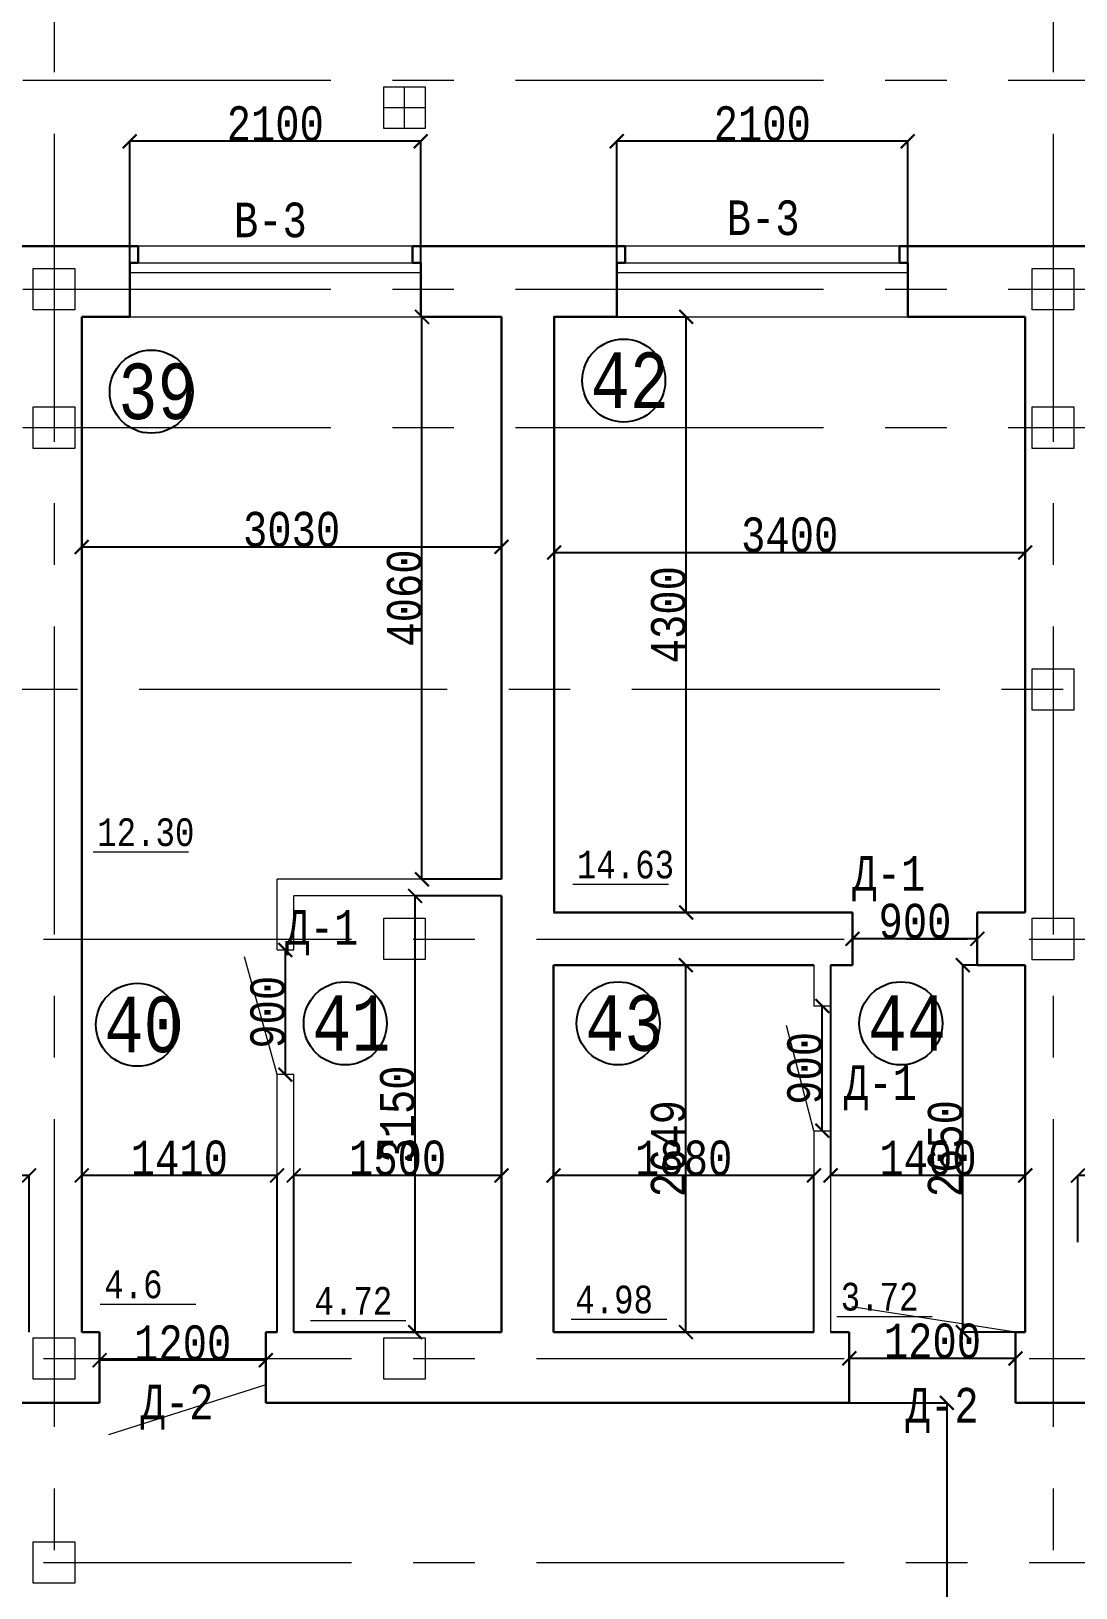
# Model space of a CAD drawing. Header units: millimetres. Extents: x -689206 to 4969298, y -1019800 to 703299.
# Drawn here: x 214433 to 221973, y -345045 to -333808 of the extents above; entities that cross this region are included whole.
import ezdxf

# ---------------------------------------------------------------- set-up
doc = ezdxf.new("R2010")
doc.units = ezdxf.units.MM
doc.linetypes.add('осеваяX2', pattern=[101.6, 63.5, -12.7, 12.7, -12.7])
for name, color, linetype, lineweight in [('несущие', 7, 'Continuous', 30), ('ОКНА', 250, 'Continuous', 20), ('РАЗМЕРЫ', 7, 'Continuous', 9), ('стены', 7, 'Continuous', 20)]:
    doc.layers.add(name, color=color, linetype=linetype, lineweight=lineweight)
doc.layers.add('четотам', color=7, linetype='Continuous')
doc.styles.add('Аннотативный', font='isocteur.ttf', dxfattribs={"width": 0.7, "height": 250})
doc.dimstyles.new('Аннотативный', dxfattribs={"dimscale": 0, "dimtxt": 250, "dimasz": 100, "dimexe": 1.25, "dimexo": 0.625, "dimtad": 1, "dimdec": 0, "dimtxsty": 'Аннотативный', "dimblk": 'ARCHTICK', "dimcen": 2.5, "dimadec": 0, "dimazin": 0, "dimtfac": 1, "dimtdec": 0, "dimtmove": 0, "dimatfit": 3, "dimfxl": 1, "dimarcsym": 0})

# ---------------------------------------------------------------- blocks, each defined once
blk = doc.blocks.new('_ArchTick')
at = {"color": 0, "linetype": 'ByBlock', "const_width": 0.15}
blk.add_lwpolyline([(-0.5, -0.5), (0.5, 0.5)], dxfattribs=at)
blk = doc.blocks.new('*D1910')
at = {"layer": 'Defpoints', "color": 0, "lineweight": 20, "transparency": 16777216}
for p in [(217254, -335870), (217828, -335870), (217828, -339930)]:
    blk.add_point(p, dxfattribs=at)
at = {"layer": 'стены', "color": 0, "lineweight": -2, "transparency": 16777216}
for p, q in [((217827, -335870), (217253, -335870)), ((217254, -339930), (217254, -335870)), ((217827, -339930), (217253, -339930))]:
    blk.add_line(p, q, dxfattribs=at)
at = {"layer": 'стены', "color": 0, "lineweight": -2, "transparency": 16777216, "xscale": 100, "yscale": 100, "zscale": 100}
for p, rotation in [((217254, -335870), 90), ((217254, -339930), 270)]:
    blk.add_blockref('_ArchTick', p, dxfattribs=dict(at, rotation=rotation))
at = {"layer": 'стены', "color": 0, "lineweight": 5, "transparency": 16777216, "insert": (217128, -337900), "char_height": 250, "attachment_point": 5, "rotation": 90, "style": 'Аннотативный'}
blk.add_mtext('4060', dxfattribs=at)
blk = doc.blocks.new('*D1911')
at = {"layer": 'Defpoints', "color": 0, "lineweight": 20, "transparency": 16777216}
for p in [(218208, -337571), (221608, -337571), (221608, -337571)]:
    blk.add_point(p, dxfattribs=at)
at = {"layer": 'стены', "color": 0, "lineweight": -2, "transparency": 16777216}
for p, q in [((218208, -337571), (218208, -337572)), ((218208, -337571), (221608, -337571)), ((221608, -337570), (221608, -337570))]:
    blk.add_line(p, q, dxfattribs=at)
at = {"layer": 'стены', "color": 0, "lineweight": -2, "transparency": 16777216, "xscale": 100, "yscale": 100, "zscale": 100, "rotation": 180}
blk.add_blockref('_ArchTick', (218208, -337571), dxfattribs=at)
at = {"layer": 'стены', "color": 0, "lineweight": -2, "transparency": 16777216, "xscale": 100, "yscale": 100, "zscale": 100}
blk.add_blockref('_ArchTick', (221608, -337571), dxfattribs=at)
at = {"layer": 'стены', "color": 0, "lineweight": 5, "transparency": 16777216, "insert": (219908, -337445), "char_height": 250, "attachment_point": 5, "style": 'Аннотативный'}
blk.add_mtext('3400', dxfattribs=at)
blk = doc.blocks.new('*D1912')
at = {"layer": 'Defpoints', "color": 0, "lineweight": 20, "transparency": 16777216}
for p in [(221988, -342069), (221988, -342550), (223388, -342550)]:
    blk.add_point(p, dxfattribs=at)
at = {"layer": 'стены', "color": 0, "lineweight": -2, "transparency": 16777216}
for p, q in [((221988, -342549), (221988, -342068)), ((223388, -342069), (221988, -342069)), ((223388, -342549), (223388, -342068))]:
    blk.add_line(p, q, dxfattribs=at)
at = {"layer": 'стены', "color": 0, "lineweight": -2, "transparency": 16777216, "xscale": 100, "yscale": 100, "zscale": 100, "rotation": 180}
blk.add_blockref('_ArchTick', (221988, -342069), dxfattribs=at)
at = {"layer": 'стены', "color": 0, "lineweight": -2, "transparency": 16777216, "xscale": 100, "yscale": 100, "zscale": 100}
blk.add_blockref('_ArchTick', (223388, -342069), dxfattribs=at)
at = {"layer": 'стены', "color": 0, "lineweight": 5, "transparency": 16777216, "insert": (222688, -341944), "char_height": 250, "attachment_point": 5, "style": 'Аннотативный'}
blk.add_mtext('1400', dxfattribs=at)
blk = doc.blocks.new('*D1945')
at = {"layer": 'Defpoints', "color": 0, "lineweight": 20, "transparency": 16777216}
for p in [(220362, -340360), (220362, -340360), (221262, -340360)]:
    blk.add_point(p, dxfattribs=at)
at = {"layer": 'стены', "color": 0, "lineweight": -2, "transparency": 16777216}
for p, q in [((220362, -340359), (220362, -340359)), ((221262, -340360), (220362, -340360)), ((221262, -340359), (221262, -340359))]:
    blk.add_line(p, q, dxfattribs=at)
at = {"layer": 'стены', "color": 0, "lineweight": -2, "transparency": 16777216, "xscale": 100, "yscale": 100, "zscale": 100, "rotation": 180}
blk.add_blockref('_ArchTick', (220362, -340360), dxfattribs=at)
at = {"layer": 'стены', "color": 0, "lineweight": -2, "transparency": 16777216, "xscale": 100, "yscale": 100, "zscale": 100}
blk.add_blockref('_ArchTick', (221262, -340360), dxfattribs=at)
at = {"layer": 'стены', "color": 0, "lineweight": 5, "transparency": 16777216, "insert": (220812, -340234), "char_height": 250, "attachment_point": 5, "style": 'Аннотативный'}
blk.add_mtext('900', dxfattribs=at)
blk = doc.blocks.new('*D1946')
at = {"layer": 'Defpoints', "color": 0, "lineweight": 20, "transparency": 16777216}
for p in [(220143, -340845), (220143, -340845), (220143, -341745)]:
    blk.add_point(p, dxfattribs=at)
at = {"layer": 'стены', "color": 0, "lineweight": -2, "transparency": 16777216}
for p, q in [((220143, -341745), (220143, -340845)), ((220144, -340845), (220144, -340845)), ((220144, -341745), (220144, -341745))]:
    blk.add_line(p, q, dxfattribs=at)
at = {"layer": 'стены', "color": 0, "lineweight": -2, "transparency": 16777216, "xscale": 100, "yscale": 100, "zscale": 100}
for p, rotation in [((220143, -340845), 90), ((220143, -341745), 270)]:
    blk.add_blockref('_ArchTick', p, dxfattribs=dict(at, rotation=rotation))
at = {"layer": 'стены', "color": 0, "lineweight": 5, "transparency": 16777216, "insert": (220017, -341295), "char_height": 250, "attachment_point": 5, "rotation": 90, "style": 'Аннотативный'}
blk.add_mtext('900', dxfattribs=at)
blk = doc.blocks.new('*D1947')
at = {"layer": 'Defpoints', "color": 0, "lineweight": 20, "transparency": 16777216}
for p in [(216268, -340440), (216268, -340440), (216268, -341340)]:
    blk.add_point(p, dxfattribs=at)
at = {"layer": 'стены', "color": 0, "lineweight": -2, "transparency": 16777216}
for p, q in [((216268, -341340), (216268, -340440)), ((216269, -340440), (216269, -340440)), ((216269, -341340), (216269, -341340))]:
    blk.add_line(p, q, dxfattribs=at)
at = {"layer": 'стены', "color": 0, "lineweight": -2, "transparency": 16777216, "xscale": 100, "yscale": 100, "zscale": 100}
for p, rotation in [((216268, -340440), 90), ((216268, -341340), 270)]:
    blk.add_blockref('_ArchTick', p, dxfattribs=dict(at, rotation=rotation))
at = {"layer": 'стены', "color": 0, "lineweight": 5, "transparency": 16777216, "insert": (216142, -340890), "char_height": 250, "attachment_point": 5, "rotation": 90, "style": 'Аннотативный'}
blk.add_mtext('900', dxfattribs=at)
blk = doc.blocks.new('*D2010')
at = {"layer": 'Defpoints', "color": 0, "linetype": 'ByBlock', "lineweight": 20, "transparency": 16777216}
for p in [(215145, -334603), (215145, -335870), (217245, -335870)]:
    blk.add_point(p, dxfattribs=at)
at = {"layer": 'РАЗМЕРЫ', "color": 0, "linetype": 'ByBlock', "lineweight": -2, "transparency": 16777216}
for p, q in [((215145, -335869), (215145, -334601)), ((217245, -334603), (215145, -334603)), ((217245, -335869), (217245, -334601))]:
    blk.add_line(p, q, dxfattribs=at)
at = {"layer": 'РАЗМЕРЫ', "color": 0, "linetype": 'ByBlock', "lineweight": -2, "transparency": 16777216, "xscale": 100, "yscale": 100, "zscale": 100, "rotation": 180}
blk.add_blockref('_ArchTick', (215145, -334603), dxfattribs=at)
at = {"layer": 'РАЗМЕРЫ', "color": 0, "linetype": 'ByBlock', "lineweight": -2, "transparency": 16777216, "xscale": 100, "yscale": 100, "zscale": 100}
blk.add_blockref('_ArchTick', (217245, -334603), dxfattribs=at)
at = {"layer": 'РАЗМЕРЫ', "color": 0, "linetype": 'ByBlock', "lineweight": 5, "transparency": 16777216, "insert": (216195, -334477), "char_height": 250, "attachment_point": 5, "style": 'Аннотативный'}
blk.add_mtext('2100', dxfattribs=at)
blk = doc.blocks.new('*D2011')
at = {"layer": 'Defpoints', "color": 0, "linetype": 'ByBlock', "lineweight": 20, "transparency": 16777216}
for p in [(218660, -334603), (218660, -335870), (220760, -335870)]:
    blk.add_point(p, dxfattribs=at)
at = {"layer": 'РАЗМЕРЫ', "color": 0, "linetype": 'ByBlock', "lineweight": -2, "transparency": 16777216}
for p, q in [((218660, -335869), (218660, -334601)), ((220760, -334603), (218660, -334603)), ((220760, -335869), (220760, -334601))]:
    blk.add_line(p, q, dxfattribs=at)
at = {"layer": 'РАЗМЕРЫ', "color": 0, "linetype": 'ByBlock', "lineweight": -2, "transparency": 16777216, "xscale": 100, "yscale": 100, "zscale": 100, "rotation": 180}
blk.add_blockref('_ArchTick', (218660, -334603), dxfattribs=at)
at = {"layer": 'РАЗМЕРЫ', "color": 0, "linetype": 'ByBlock', "lineweight": -2, "transparency": 16777216, "xscale": 100, "yscale": 100, "zscale": 100}
blk.add_blockref('_ArchTick', (220760, -334603), dxfattribs=at)
at = {"layer": 'РАЗМЕРЫ', "color": 0, "linetype": 'ByBlock', "lineweight": 5, "transparency": 16777216, "insert": (219710, -334477), "char_height": 250, "attachment_point": 5, "style": 'Аннотативный'}
blk.add_mtext('2100', dxfattribs=at)
blk = doc.blocks.new('*D2056')
at = {"layer": 'Defpoints', "color": 0, "linetype": 'ByBlock', "lineweight": 20, "transparency": 16777216}
for p in [(214798, -335870), (217828, -335870), (217828, -337531)]:
    blk.add_point(p, dxfattribs=at)
at = {"layer": 'РАЗМЕРЫ', "color": 0, "linetype": 'ByBlock', "lineweight": -2, "transparency": 16777216}
for p, q in [((214798, -335871), (214798, -337532)), ((217828, -335871), (217828, -337532)), ((214798, -337531), (217828, -337531))]:
    blk.add_line(p, q, dxfattribs=at)
at = {"layer": 'РАЗМЕРЫ', "color": 0, "linetype": 'ByBlock', "lineweight": -2, "transparency": 16777216, "xscale": 100, "yscale": 100, "zscale": 100, "rotation": 180}
blk.add_blockref('_ArchTick', (214798, -337531), dxfattribs=at)
at = {"layer": 'РАЗМЕРЫ', "color": 0, "linetype": 'ByBlock', "lineweight": -2, "transparency": 16777216, "xscale": 100, "yscale": 100, "zscale": 100}
blk.add_blockref('_ArchTick', (217828, -337531), dxfattribs=at)
at = {"layer": 'РАЗМЕРЫ', "color": 0, "linetype": 'ByBlock', "lineweight": 5, "transparency": 16777216, "insert": (216313, -337405), "char_height": 250, "attachment_point": 5, "style": 'Аннотативный'}
blk.add_mtext('3030', dxfattribs=at)
blk = doc.blocks.new('*D2070')
at = {"layer": 'Defpoints', "color": 0, "linetype": 'ByBlock', "lineweight": 20, "transparency": 16777216}
for p in [(217204, -340050), (217828, -340050), (217828, -343199)]:
    blk.add_point(p, dxfattribs=at)
at = {"layer": 'РАЗМЕРЫ', "color": 0, "linetype": 'ByBlock', "lineweight": -2, "transparency": 16777216}
for p, q in [((217827, -340050), (217203, -340050)), ((217204, -343199), (217204, -340050)), ((217827, -343199), (217203, -343199))]:
    blk.add_line(p, q, dxfattribs=at)
at = {"layer": 'РАЗМЕРЫ', "color": 0, "linetype": 'ByBlock', "lineweight": -2, "transparency": 16777216, "xscale": 100, "yscale": 100, "zscale": 100}
for p, rotation in [((217204, -340050), 90), ((217204, -343199), 270)]:
    blk.add_blockref('_ArchTick', p, dxfattribs=dict(at, rotation=rotation))
at = {"layer": 'РАЗМЕРЫ', "color": 0, "linetype": 'ByBlock', "lineweight": 5, "transparency": 16777216, "insert": (217078, -341625), "char_height": 250, "attachment_point": 5, "rotation": 90, "style": 'Аннотативный'}
blk.add_mtext('3150', dxfattribs=at)
blk = doc.blocks.new('*D2059')
at = {"layer": 'Defpoints', "color": 0, "linetype": 'ByBlock', "lineweight": 30, "transparency": 16777216}
for p in [(214927, -343402), (214927, -343454), (216127, -343454)]:
    blk.add_point(p, dxfattribs=at)
at = {"layer": 'РАЗМЕРЫ', "color": 0, "linetype": 'ByBlock', "lineweight": -2, "transparency": 16777216}
for p, q in [((214927, -343454), (214927, -343401)), ((216127, -343402), (214927, -343402)), ((216127, -343454), (216127, -343401))]:
    blk.add_line(p, q, dxfattribs=at)
at = {"layer": 'РАЗМЕРЫ', "color": 0, "linetype": 'ByBlock', "lineweight": -2, "transparency": 16777216, "xscale": 100, "yscale": 100, "zscale": 100, "rotation": 180}
blk.add_blockref('_ArchTick', (214927, -343402), dxfattribs=at)
at = {"layer": 'РАЗМЕРЫ', "color": 0, "linetype": 'ByBlock', "lineweight": -2, "transparency": 16777216, "xscale": 100, "yscale": 100, "zscale": 100}
blk.add_blockref('_ArchTick', (216127, -343402), dxfattribs=at)
at = {"layer": 'РАЗМЕРЫ', "color": 0, "linetype": 'ByBlock', "lineweight": 5, "transparency": 16777216, "insert": (215527, -343277), "char_height": 250, "attachment_point": 5, "style": 'Аннотативный'}
blk.add_mtext('1200', dxfattribs=at)
blk = doc.blocks.new('*D2060')
at = {"layer": 'Defpoints', "color": 0, "linetype": 'ByBlock', "lineweight": 20, "transparency": 16777216}
for p in [(218203, -340550), (219159, -340550), (218203, -343199)]:
    blk.add_point(p, dxfattribs=at)
at = {"layer": 'РАЗМЕРЫ', "color": 0, "linetype": 'ByBlock', "lineweight": -2, "transparency": 16777216}
for p, q in [((218204, -340550), (219160, -340550)), ((219159, -343199), (219159, -340550)), ((218204, -343199), (219160, -343199))]:
    blk.add_line(p, q, dxfattribs=at)
at = {"layer": 'РАЗМЕРЫ', "color": 0, "linetype": 'ByBlock', "lineweight": -2, "transparency": 16777216, "xscale": 100, "yscale": 100, "zscale": 100}
for p, rotation in [((219159, -340550), 90), ((219159, -343199), 270)]:
    blk.add_blockref('_ArchTick', p, dxfattribs=dict(at, rotation=rotation))
at = {"layer": 'РАЗМЕРЫ', "color": 0, "linetype": 'ByBlock', "lineweight": 5, "transparency": 16777216, "insert": (219033, -341875), "char_height": 250, "attachment_point": 5, "rotation": 90, "style": 'Аннотативный'}
blk.add_mtext('2649', dxfattribs=at)
blk = doc.blocks.new('*D2061')
at = {"layer": 'Defpoints', "color": 0, "linetype": 'ByBlock', "lineweight": 20, "transparency": 16777216}
for p in [(218203, -335870), (219160, -335870), (218203, -340170)]:
    blk.add_point(p, dxfattribs=at)
at = {"layer": 'РАЗМЕРЫ', "color": 0, "linetype": 'ByBlock', "lineweight": -2, "transparency": 16777216}
for p, q in [((218204, -335870), (219161, -335870)), ((219160, -340170), (219160, -335870)), ((218204, -340170), (219161, -340170))]:
    blk.add_line(p, q, dxfattribs=at)
at = {"layer": 'РАЗМЕРЫ', "color": 0, "linetype": 'ByBlock', "lineweight": -2, "transparency": 16777216, "xscale": 100, "yscale": 100, "zscale": 100}
for p, rotation in [((219160, -335870), 90), ((219160, -340170), 270)]:
    blk.add_blockref('_ArchTick', p, dxfattribs=dict(at, rotation=rotation))
at = {"layer": 'РАЗМЕРЫ', "color": 0, "linetype": 'ByBlock', "lineweight": 5, "transparency": 16777216, "insert": (219034, -338020), "char_height": 250, "attachment_point": 5, "rotation": 90, "style": 'Аннотативный'}
blk.add_mtext('4300', dxfattribs=at)
blk = doc.blocks.new('*D2062')
at = {"layer": 'Defpoints', "color": 0, "linetype": 'ByBlock', "lineweight": 20, "transparency": 16777216}
for p in [(220203, -340550), (221608, -340550), (220203, -342068)]:
    blk.add_point(p, dxfattribs=at)
at = {"layer": 'РАЗМЕРЫ', "color": 0, "linetype": 'ByBlock', "lineweight": -2, "transparency": 16777216}
for p, q in [((220203, -340551), (220203, -342069)), ((221608, -340551), (221608, -342069)), ((221608, -342068), (220203, -342068))]:
    blk.add_line(p, q, dxfattribs=at)
at = {"layer": 'РАЗМЕРЫ', "color": 0, "linetype": 'ByBlock', "lineweight": -2, "transparency": 16777216, "xscale": 100, "yscale": 100, "zscale": 100, "rotation": 180}
blk.add_blockref('_ArchTick', (220203, -342068), dxfattribs=at)
at = {"layer": 'РАЗМЕРЫ', "color": 0, "linetype": 'ByBlock', "lineweight": -2, "transparency": 16777216, "xscale": 100, "yscale": 100, "zscale": 100}
blk.add_blockref('_ArchTick', (221608, -342068), dxfattribs=at)
at = {"layer": 'РАЗМЕРЫ', "color": 0, "linetype": 'ByBlock', "lineweight": 5, "transparency": 16777216, "insert": (220906, -341943), "char_height": 250, "attachment_point": 5, "style": 'Аннотативный'}
blk.add_mtext('1400', dxfattribs=at)
blk = doc.blocks.new('*D2063')
at = {"layer": 'Defpoints', "color": 0, "linetype": 'ByBlock', "lineweight": 20, "transparency": 16777216}
for p in [(221158, -340550), (221608, -340550), (221608, -343199)]:
    blk.add_point(p, dxfattribs=at)
at = {"layer": 'РАЗМЕРЫ', "color": 0, "linetype": 'ByBlock', "lineweight": -2, "transparency": 16777216}
for p, q in [((221607, -340550), (221157, -340550)), ((221158, -343199), (221158, -340550)), ((221607, -343199), (221157, -343199))]:
    blk.add_line(p, q, dxfattribs=at)
at = {"layer": 'РАЗМЕРЫ', "color": 0, "linetype": 'ByBlock', "lineweight": -2, "transparency": 16777216, "xscale": 100, "yscale": 100, "zscale": 100}
for p, rotation in [((221158, -340550), 90), ((221158, -343199), 270)]:
    blk.add_blockref('_ArchTick', p, dxfattribs=dict(at, rotation=rotation))
at = {"layer": 'РАЗМЕРЫ', "color": 0, "linetype": 'ByBlock', "lineweight": 5, "transparency": 16777216, "insert": (221032, -341875), "char_height": 250, "attachment_point": 5, "rotation": 90, "style": 'Аннотативный'}
blk.add_mtext('2650', dxfattribs=at)
blk = doc.blocks.new('*D2064')
at = {"layer": 'Defpoints', "color": 0, "linetype": 'ByBlock', "lineweight": 30, "transparency": 16777216}
for p in [(220338, -343389), (220338, -343389), (221538, -343454)]:
    blk.add_point(p, dxfattribs=at)
at = {"layer": 'РАЗМЕРЫ', "color": 0, "linetype": 'ByBlock', "lineweight": -2, "transparency": 16777216}
for p, q in [((220338, -343389), (220338, -343388)), ((221538, -343389), (220338, -343389)), ((221538, -343454), (221538, -343388))]:
    blk.add_line(p, q, dxfattribs=at)
at = {"layer": 'РАЗМЕРЫ', "color": 0, "linetype": 'ByBlock', "lineweight": -2, "transparency": 16777216, "xscale": 100, "yscale": 100, "zscale": 100, "rotation": 180}
blk.add_blockref('_ArchTick', (220338, -343389), dxfattribs=at)
at = {"layer": 'РАЗМЕРЫ', "color": 0, "linetype": 'ByBlock', "lineweight": -2, "transparency": 16777216, "xscale": 100, "yscale": 100, "zscale": 100}
blk.add_blockref('_ArchTick', (221538, -343389), dxfattribs=at)
at = {"layer": 'РАЗМЕРЫ', "color": 0, "linetype": 'ByBlock', "lineweight": 5, "transparency": 16777216, "insert": (220938, -343264), "char_height": 250, "attachment_point": 5, "style": 'Аннотативный'}
blk.add_mtext('1200', dxfattribs=at)
blk = doc.blocks.new('*D2079')
at = {"layer": 'Defpoints', "color": 0, "linetype": 'ByBlock', "lineweight": 20, "transparency": 16777216}
for p in [(218203, -342068), (218203, -343199), (220083, -343199)]:
    blk.add_point(p, dxfattribs=at)
at = {"layer": 'РАЗМЕРЫ', "color": 0, "linetype": 'ByBlock', "lineweight": -2, "transparency": 16777216}
for p, q in [((218203, -343199), (218203, -342067)), ((220083, -342068), (218203, -342068)), ((220083, -343199), (220083, -342067))]:
    blk.add_line(p, q, dxfattribs=at)
at = {"layer": 'РАЗМЕРЫ', "color": 0, "linetype": 'ByBlock', "lineweight": -2, "transparency": 16777216, "xscale": 100, "yscale": 100, "zscale": 100, "rotation": 180}
blk.add_blockref('_ArchTick', (218203, -342068), dxfattribs=at)
at = {"layer": 'РАЗМЕРЫ', "color": 0, "linetype": 'ByBlock', "lineweight": -2, "transparency": 16777216, "xscale": 100, "yscale": 100, "zscale": 100}
blk.add_blockref('_ArchTick', (220083, -342068), dxfattribs=at)
at = {"layer": 'РАЗМЕРЫ', "color": 0, "linetype": 'ByBlock', "lineweight": 5, "transparency": 16777216, "insert": (219143, -341943), "char_height": 250, "attachment_point": 5, "style": 'Аннотативный'}
blk.add_mtext('1880', dxfattribs=at)
blk = doc.blocks.new('*D2050')
at = {"layer": 'Defpoints', "color": 0, "linetype": 'ByBlock', "lineweight": 20, "transparency": 16777216}
for p in [(216328, -342068), (216328, -343199), (217828, -343199)]:
    blk.add_point(p, dxfattribs=at)
at = {"layer": 'РАЗМЕРЫ', "color": 0, "linetype": 'ByBlock', "lineweight": -2, "transparency": 16777216}
for p, q in [((216328, -343199), (216328, -342067)), ((217828, -342068), (216328, -342068)), ((217828, -343199), (217828, -342067))]:
    blk.add_line(p, q, dxfattribs=at)
at = {"layer": 'РАЗМЕРЫ', "color": 0, "linetype": 'ByBlock', "lineweight": -2, "transparency": 16777216, "xscale": 100, "yscale": 100, "zscale": 100, "rotation": 180}
blk.add_blockref('_ArchTick', (216328, -342068), dxfattribs=at)
at = {"layer": 'РАЗМЕРЫ', "color": 0, "linetype": 'ByBlock', "lineweight": -2, "transparency": 16777216, "xscale": 100, "yscale": 100, "zscale": 100}
blk.add_blockref('_ArchTick', (217828, -342068), dxfattribs=at)
at = {"layer": 'РАЗМЕРЫ', "color": 0, "linetype": 'ByBlock', "lineweight": 5, "transparency": 16777216, "insert": (217078, -341943), "char_height": 250, "attachment_point": 5, "style": 'Аннотативный'}
blk.add_mtext('1500', dxfattribs=at)
blk = doc.blocks.new('*D2051')
at = {"layer": 'Defpoints', "color": 0, "linetype": 'ByBlock', "lineweight": 20, "transparency": 16777216}
for p in [(214798, -342068), (214798, -343199), (216208, -343199)]:
    blk.add_point(p, dxfattribs=at)
at = {"layer": 'РАЗМЕРЫ', "color": 0, "linetype": 'ByBlock', "lineweight": -2, "transparency": 16777216}
for p, q in [((214798, -343199), (214798, -342067)), ((216208, -342068), (214798, -342068)), ((216208, -343199), (216208, -342067))]:
    blk.add_line(p, q, dxfattribs=at)
at = {"layer": 'РАЗМЕРЫ', "color": 0, "linetype": 'ByBlock', "lineweight": -2, "transparency": 16777216, "xscale": 100, "yscale": 100, "zscale": 100, "rotation": 180}
blk.add_blockref('_ArchTick', (214798, -342068), dxfattribs=at)
at = {"layer": 'РАЗМЕРЫ', "color": 0, "linetype": 'ByBlock', "lineweight": -2, "transparency": 16777216, "xscale": 100, "yscale": 100, "zscale": 100}
blk.add_blockref('_ArchTick', (216208, -342068), dxfattribs=at)
at = {"layer": 'РАЗМЕРЫ', "color": 0, "linetype": 'ByBlock', "lineweight": 5, "transparency": 16777216, "insert": (215503, -341943), "char_height": 250, "attachment_point": 5, "style": 'Аннотативный'}
blk.add_mtext('1410', dxfattribs=at)
blk = doc.blocks.new('*D2052')
at = {"layer": 'Defpoints', "color": 0, "linetype": 'ByBlock', "lineweight": 20, "transparency": 16777216}
for p in [(213018, -342068), (213018, -343199), (214418, -343199)]:
    blk.add_point(p, dxfattribs=at)
at = {"layer": 'РАЗМЕРЫ', "color": 0, "linetype": 'ByBlock', "lineweight": -2, "transparency": 16777216}
for p, q in [((213018, -343199), (213018, -342067)), ((214418, -342068), (213018, -342068)), ((214418, -343199), (214418, -342067))]:
    blk.add_line(p, q, dxfattribs=at)
at = {"layer": 'РАЗМЕРЫ', "color": 0, "linetype": 'ByBlock', "lineweight": -2, "transparency": 16777216, "xscale": 100, "yscale": 100, "zscale": 100, "rotation": 180}
blk.add_blockref('_ArchTick', (213018, -342068), dxfattribs=at)
at = {"layer": 'РАЗМЕРЫ', "color": 0, "linetype": 'ByBlock', "lineweight": -2, "transparency": 16777216, "xscale": 100, "yscale": 100, "zscale": 100}
blk.add_blockref('_ArchTick', (214418, -342068), dxfattribs=at)
at = {"layer": 'РАЗМЕРЫ', "color": 0, "linetype": 'ByBlock', "lineweight": 5, "transparency": 16777216, "insert": (213718, -341943), "char_height": 250, "attachment_point": 5, "style": 'Аннотативный'}
blk.add_mtext('1400', dxfattribs=at)
blk = doc.blocks.new('*D2093')
at = {"layer": 'Defpoints', "color": 0, "linetype": 'ByBlock', "lineweight": 30, "transparency": 16777216}
for p in [(220338, -343709), (220338, -350839), (221042, -350839)]:
    blk.add_point(p, dxfattribs=at)
at = {"layer": 'РАЗМЕРЫ', "color": 0, "linetype": 'ByBlock', "lineweight": -2, "transparency": 16777216}
for p, q in [((220338, -343709), (221043, -343709)), ((221042, -343709), (221042, -350839)), ((220338, -350839), (221043, -350839))]:
    blk.add_line(p, q, dxfattribs=at)
at = {"layer": 'РАЗМЕРЫ', "color": 0, "linetype": 'ByBlock', "lineweight": -2, "transparency": 16777216, "xscale": 100, "yscale": 100, "zscale": 100}
for p, rotation in [((221042, -343709), 90), ((221042, -350839), 270)]:
    blk.add_blockref('_ArchTick', p, dxfattribs=dict(at, rotation=rotation))
at = {"layer": 'РАЗМЕРЫ', "color": 0, "linetype": 'ByBlock', "lineweight": 20, "transparency": 16777216, "insert": (220916, -347274), "char_height": 250, "attachment_point": 5, "rotation": 90, "style": 'Аннотативный'}
blk.add_mtext('7690', dxfattribs=at)

msp = doc.modelspace()

# ---------------------------------------------------------------- linework, layer by layer
at = {"layer": 'несущие', "color": 0}
for p, q in [((221608.1, -342550), (221608.1, -343199.5)), ((214798.1, -343199.5), (214926.5, -343199.5)), ((214926.5, -343199.5), (214926.5, -343709.5)), ((216126.5, -343199.5), (216208.1, -343199.5)), ((216328.1, -343199.5), (217828.1, -343199.5)), ((218203.1, -343199.5), (220083.1, -343199.5)), ((220203.1, -343199.5), (220337.9, -343199.5)), ((220337.9, -343199.5), (220337.9, -343709.5)), ((221537.9, -343199.5), (221608.1, -343199.5)), ((221537.9, -343199.5), (221537.9, -343709.5))]:
    msp.add_line(p, q, dxfattribs=at)
at = {"layer": 'ОКНА', "lineweight": 5}
for p, q in [((215204.6, -335480), (217184.6, -335480)), ((218719.9, -335480), (220699.9, -335480)), ((215144.6, -335550), (217244.6, -335550)), ((218659.9, -335550), (220759.9, -335550))]:
    msp.add_line(p, q, dxfattribs=at)
at = {"layer": 'РАЗМЕРЫ', "linetype": 'осеваяX2', "lineweight": 5, "ltscale": 35}
for p, q in [((214598.1, -330993.1), (214598.1, -380834.4)), ((221808.1, -330993.1), (221808.1, -380834.4)), ((185925.3, -334160.6), (253128, -334161.7)), ((252995.3, -338560), (185925.3, -338560))]:
    msp.add_line(p, q, dxfattribs=at)
at = {"layer": 'РАЗМЕРЫ', "lineweight": 30}
for p, q in [((215204.6, -335480), (215204.6, -335360)), ((215204.6, -335360), (215204.6, -335480)), ((217184.6, -335480), (217184.6, -335360)), ((218719.9, -335480), (218719.9, -335360)), ((218719.9, -335360), (218719.9, -335480)), ((220699.9, -335480), (220699.9, -335360)), ((215144.6, -335480), (215204.6, -335480)), ((217244.6, -335480), (217184.6, -335480)), ((218659.9, -335480), (218719.9, -335480)), ((220759.9, -335480), (220699.9, -335480))]:
    msp.add_line(p, q, dxfattribs=at)
at = {"layer": 'РАЗМЕРЫ', "lineweight": 5}
for p, q in [((217184.6, -335360), (215204.6, -335360)), ((220699.9, -335360), (218719.9, -335360)), ((215144.6, -335870), (217253.9, -335870)), ((218659.9, -335870), (220759.9, -335870))]:
    msp.add_line(p, q, dxfattribs=at)
at = {"layer": 'РАЗМЕРЫ'}
for p, q in [((214880.6, -339732.8), (215569.9, -339732.8)), ((218342.6, -339966.5), (219031.9, -339966.5)), ((214931.3, -342996.9), (215620.6, -342996.9)), ((216448.6, -343116), (217137.9, -343116)), ((218330.7, -343106.2), (219019.9, -343106.2)), ((220246.8, -343086), (220936.1, -343086))]:
    msp.add_line(p, q, dxfattribs=at)
at = {"layer": 'РАЗМЕРЫ', "linetype": 'ByBlock', "lineweight": 9}
msp.add_line((221537.9, -343199.5), (220355.8, -343017.4), dxfattribs=at)
at = {"layer": 'стены'}
for p, q in [((217128, -334510), (217128, -334210)), ((216978, -334360), (217278, -334360)), ((216208.1, -340439.8), (216208.1, -339930)), ((217828.1, -339930), (216208.1, -339930)), ((216208.1, -340439.8), (216208.1, -340052.7)), ((216328.1, -340439.8), (216328.1, -340050)), ((217828.1, -340050), (216328.1, -340050)), ((217828.1, -340362), (217828.1, -340370)), ((216208.1, -340439.8), (216328.1, -340439.8)), ((218203.1, -340550), (220083.1, -340550)), ((220083.1, -340550), (220083.1, -340845.3)), ((220203.1, -340550), (220203.1, -340845.3)), ((220203.1, -340845.3), (220083.1, -340845.3)), ((216208.1, -343199.5), (216208.1, -341339.8)), ((216328.1, -341339.8), (216208.1, -341339.8)), ((216328.1, -343199.5), (216328.1, -341339.8)), ((220083.1, -341745.3), (220083.1, -343199.5)), ((220083.1, -341745.3), (220203.1, -341745.3)), ((220203.1, -341745.3), (220203.1, -343199.5))]:
    msp.add_line(p, q, dxfattribs=at)
at = {"layer": 'стены', "lineweight": 30}
for p, q in [((214288.1, -335360), (215204.6, -335360)), ((217184.6, -335360), (218719.9, -335360)), ((220699.9, -335360), (221758.1, -335360)), ((221758.1, -335360), (222118.1, -335360)), ((215144.6, -335870), (215144.6, -335480)), ((217244.6, -335480), (217244.6, -335870)), ((218659.9, -335870), (218659.9, -335480)), ((220759.9, -335480), (220759.9, -335870)), ((214798.1, -335870), (214798.1, -343199.5)), ((214798.1, -335870), (215144.6, -335870)), ((217244.6, -335870), (217828.1, -335870)), ((217828.1, -335870), (217828.1, -339930)), ((218208.1, -335870), (218659.9, -335870)), ((218208.1, -335870), (218208.1, -340170)), ((220759.9, -335870), (221608.1, -335870)), ((221608.1, -340170), (221608.1, -335870)), ((217828.1, -340050), (217828.1, -342550)), ((217828.1, -343199.5), (217828.1, -340050)), ((218203.1, -340170), (220361.7, -340170)), ((220361.7, -340170), (220361.7, -340550)), ((221261.7, -340170), (221608.1, -340170)), ((221261.7, -340550), (221261.7, -340170)), ((218203.1, -340550), (218203.1, -343199.5)), ((218203.1, -340550), (220083.1, -340550)), ((220203.1, -340550), (220361.7, -340550)), ((221261.7, -340550), (221608.1, -340550)), ((221608.1, -342550), (221608.1, -340550)), ((216126.5, -343709.5), (216126.5, -343199.5)), ((214296.8, -343709.5), (214926.5, -343709.5)), ((216126.5, -343709.5), (220337.9, -343709.5)), ((221537.9, -343709.5), (222056, -343709.5))]:
    msp.add_line(p, q, dxfattribs=at)
at = {"layer": 'стены', "linetype": 'осеваяX2', "lineweight": 5, "ltscale": 35}
for p, q in [((185925.3, -335670), (253128, -335670)), ((185925.3, -336670), (253128, -336670)), ((186075.3, -340362), (253128, -340362)), ((186075.3, -343389.5), (253128, -343389.5)), ((186075.3, -344862), (253128, -344862))]:
    msp.add_line(p, q, dxfattribs=at)
at = {"layer": 'стены', "lineweight": 9}
for p, q in [((216208.1, -341339.8), (215971.9, -340489.9)), ((220083.1, -341745.3), (219883.6, -340986.7)), ((216126.5, -343579.5), (214991.1, -343939.6))]:
    msp.add_line(p, q, dxfattribs=at)
at = {"layer": 'стены'}
for points in [[(216978, -334210), (217278, -334210), (217278, -334510), (216978, -334510)], [(214448.1, -335520), (214748.1, -335520), (214748.1, -335820), (214448.1, -335820)], [(221658.1, -335520), (221958.1, -335520), (221958.1, -335820), (221658.1, -335820)], [(214448.1, -336520), (214748.1, -336520), (214748.1, -336820), (214448.1, -336820)], [(221658.1, -336520), (221958.1, -336520), (221958.1, -336820), (221658.1, -336820)], [(221658.1, -338410), (221958.1, -338410), (221958.1, -338710), (221658.1, -338710)], [(216978, -340210), (217278, -340210), (217278, -340510), (216978, -340510)], [(221658.1, -340212), (221958.1, -340212), (221958.1, -340512), (221658.1, -340512)], [(214448.1, -343239.5), (214748.1, -343239.5), (214748.1, -343539.5), (214448.1, -343539.5)], [(216978, -343239.5), (217278, -343239.5), (217278, -343539.5), (216978, -343539.5)], [(214448.1, -344712), (214748.1, -344712), (214748.1, -345012), (214448.1, -345012)]]:
    msp.add_lwpolyline(points, close=True, dxfattribs=at)
at = {"layer": 'четотам'}
for centre in [(218710, -336330.1), (215300, -336410.1), (215200, -340980.1), (216700, -340970.1), (218670, -340970.1), (220710, -340970.1)]:
    msp.add_circle(centre, 300, dxfattribs=at)

# ---------------------------------------------------------------- texts
at = {"layer": 'РАЗМЕРЫ', "lineweight": 20, "ltscale": 150, "attachment_point": 1, "style": 'Аннотативный'}
for s, insert, char_height, width in [('В-3', (215896.6, -335045.4), 250, 922.913), ('В-3', (219453.1, -335029.8), 250, 922.913), ('39', (215062.8, -336207), 401.1, 1460), ('42', (218472.8, -336127), 401.1, 1460), ('Д-1', (220360, -339762.5), 250, 922.913), ('Д-1', (216268.1, -340152.3), 250, 922.913), ('40', (214962.8, -340777), 401.1, 1460), ('41', (216462.8, -340767), 401.1, 1460), ('43', (218432.8, -340767), 401.1, 1460), ('44', (220472.8, -340767), 401.1, 1460), ('Д-1', (220300, -341272.5), 250, 922.913), ('Д-2', (215223.6, -343578.3), 250, 922.913), ('Д-2', (220745.2, -343601.8), 250, 922.913)]:
    msp.add_mtext(s, dxfattribs=dict(at, insert=insert, char_height=char_height, width=width))
at = {"layer": 'РАЗМЕРЫ', "char_height": 200, "width": 656.117, "attachment_point": 1, "style": 'Аннотативный'}
for s, insert in [('12.30', (214909.9, -339490)), ('14.63', (218371.9, -339723.7)), ('4.6', (214960.6, -342754.1)), ('3.72', (220276.1, -342843.2)), ('4.72', (216477.9, -342873.2)), ('4.98', (218359.9, -342863.4))]:
    msp.add_mtext(s, dxfattribs=dict(at, insert=insert))

# ---------------------------------------------------------------- dimensions: what is measured, and where the dimension line sits
at = {"layer": 'РАЗМЕРЫ', "linetype": 'ByBlock', "lineweight": 5}
for base, p1, p2, picture, middle in [((215144.6, -334602.7), (217244.6, -335870), (215144.6, -335870), '*D2010', (216194.6, -334477)), ((218659.9, -334602.7), (220759.9, -335870), (218659.9, -335870), '*D2011', (219709.9, -334477)), ((217828.1, -337530.9), (214798.1, -335870), (217828.1, -335870), '*D2056', (216313.1, -337405.3)), ((213018.1, -342068.2), (214418.1, -343199.5), (213018.1, -343199.5), '*D2052', (213718.1, -341942.5)), ((214798.1, -342068.2), (216208.1, -343199.5), (214798.1, -343199.5), '*D2051', (215503.1, -341942.5)), ((216328.1, -342068.2), (217828.1, -343199.5), (216328.1, -343199.5), '*D2050', (217078.1, -341942.5)), ((218203.1, -342068.2), (220083.1, -343199.5), (218203.1, -343199.5), '*D2079', (219143.1, -341942.5)), ((214926.5, -343402.2), (216126.5, -343454.5), (214926.5, -343454.5), '*D2059', (215526.5, -343276.5)), ((220337.9, -343389.5), (221537.9, -343454.5), (220337.9, -343389.5), '*D2064', (220937.9, -343263.8))]:
    dim = msp.add_linear_dim(base=base, p1=p1, p2=p2, dimstyle='Аннотативный', dxfattribs=at)
    dim.commit()
    dim.dimension.update_dxf_attribs({"geometry": picture, "text_midpoint": middle})
for base, p1, p2, picture, middle in [((219159.9, -335870), (218203.1, -340170), (218203.1, -335870), '*D2061', (219034.2, -338020)), ((219158.6055, -340550), (218203.0758, -343199.4577), (218203.0758, -340550), '*D2060', (219032.9805, -341874.7288))]:
    dim = msp.add_linear_dim(base=base, p1=p1, p2=p2, angle=90, dimstyle='Аннотативный', dxfattribs=at)
    dim.commit()
    dim.dimension.update_dxf_attribs({"geometry": picture, "text_midpoint": middle})
for base, p1, p2, text, picture, middle in [((217203.9, -340050), (217828.1, -343199.5), (217828.1, -340050), '3150', '*D2070', (217078.3, -341624.7)), ((221158.1, -340550), (221608.1, -343199.5), (221608.1, -340550), '2650', '*D2063', (221032.4, -341874.7))]:
    dim = msp.add_linear_dim(base=base, p1=p1, p2=p2, angle=90, text=text, dimstyle='Аннотативный', dxfattribs=at)
    dim.commit()
    dim.dimension.update_dxf_attribs({"geometry": picture, "text_midpoint": middle})
dim = msp.add_linear_dim(base=(220203.1, -342068.2), p1=(221608.1, -340550), p2=(220203.1, -340550), text='1400', dimstyle='Аннотативный', dxfattribs=at)
dim.commit()
dim.dimension.update_dxf_attribs({"geometry": '*D2062', "text_midpoint": (220905.6, -341942.5)})
at = {"layer": 'РАЗМЕРЫ', "linetype": 'ByBlock', "lineweight": 20}
dim = msp.add_linear_dim(base=(221042.1, -350838.5), p1=(220337.9, -343709.5), p2=(220337.9, -350838.5), angle=90, text='7690', dimstyle='Аннотативный', dxfattribs=at)
dim.commit()
dim.dimension.update_dxf_attribs({"geometry": '*D2093', "text_midpoint": (220916.4, -347274)})
at = {"layer": 'стены', "lineweight": 5}
for p1, p2, distance, picture, middle in [((217828.1, -339930), (217828.1, -335870), 574.1, '*D1910', (217128.3, -337900)), ((218208.1, -337570.8), (221608.1, -337570.8), 0, '*D1911', (219908.1, -337445.1)), ((221261.7, -340360), (220361.7, -340360), 0, '*D1945', (220811.7, -340234.4)), ((216268.1, -341339.8), (216268.1, -340439.8), 0, '*D1947', (216142.5, -340889.8)), ((220143.1, -341745.3), (220143.1, -340845.3), 0, '*D1946', (220017.5, -341295.3)), ((223388.1, -342550), (221988.1, -342550), -480.6, '*D1912', (222688.1, -341943.8))]:
    dim = msp.add_aligned_dim(p1=p1, p2=p2, distance=distance, dimstyle='Аннотативный', dxfattribs=at)
    dim.commit()
    dim.dimension.update_dxf_attribs({"geometry": picture, "text_midpoint": middle})

doc.saveas('drawing.dxf')
